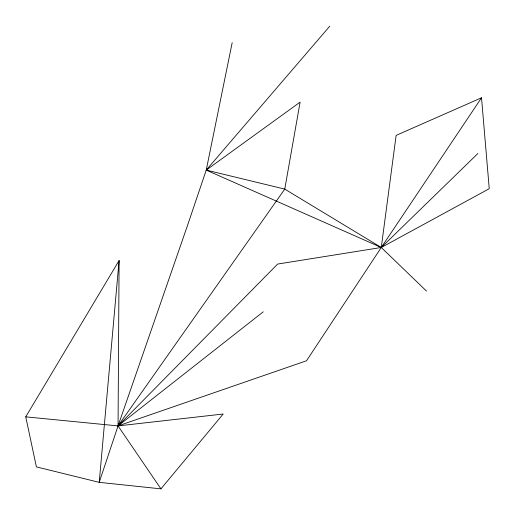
<?xml version="1.0" encoding="UTF-8"?>
<svg xmlns="http://www.w3.org/2000/svg" width="515" height="515" viewBox="0 0 515 515"><rect width="100%" height="100%" fill="white"/><g stroke="black" fill="none" stroke-linecap="round" stroke-linejoin="round"><path stroke-width="0.77" d="M119.1 260.513L118.051 425.905L99.208 482.349L36.391 466.88L25.75 416.847L119.1 260.513L99.208 482.349L160.931 488.851L223.188 414.021L118.051 425.905L25.75 416.847M232.181 42.694L206.238 170.092L187.112 226.639L118.051 425.905L306.522 360.77L381.274 247.496L396.132 135.381L481.519 97.786L489.25 188.696L381.274 247.496L277.637 264.06L118.051 425.905L160.931 488.851M426.491 291.072L381.274 247.496L481.519 97.786M329.806 26.149L206.238 170.092L381.274 247.496L477.914 153.483M263.242 311.813L118.051 425.905L284.763 189.102L300.11 102.131L206.238 170.092L284.763 189.102L381.274 247.496"/></g></svg>
